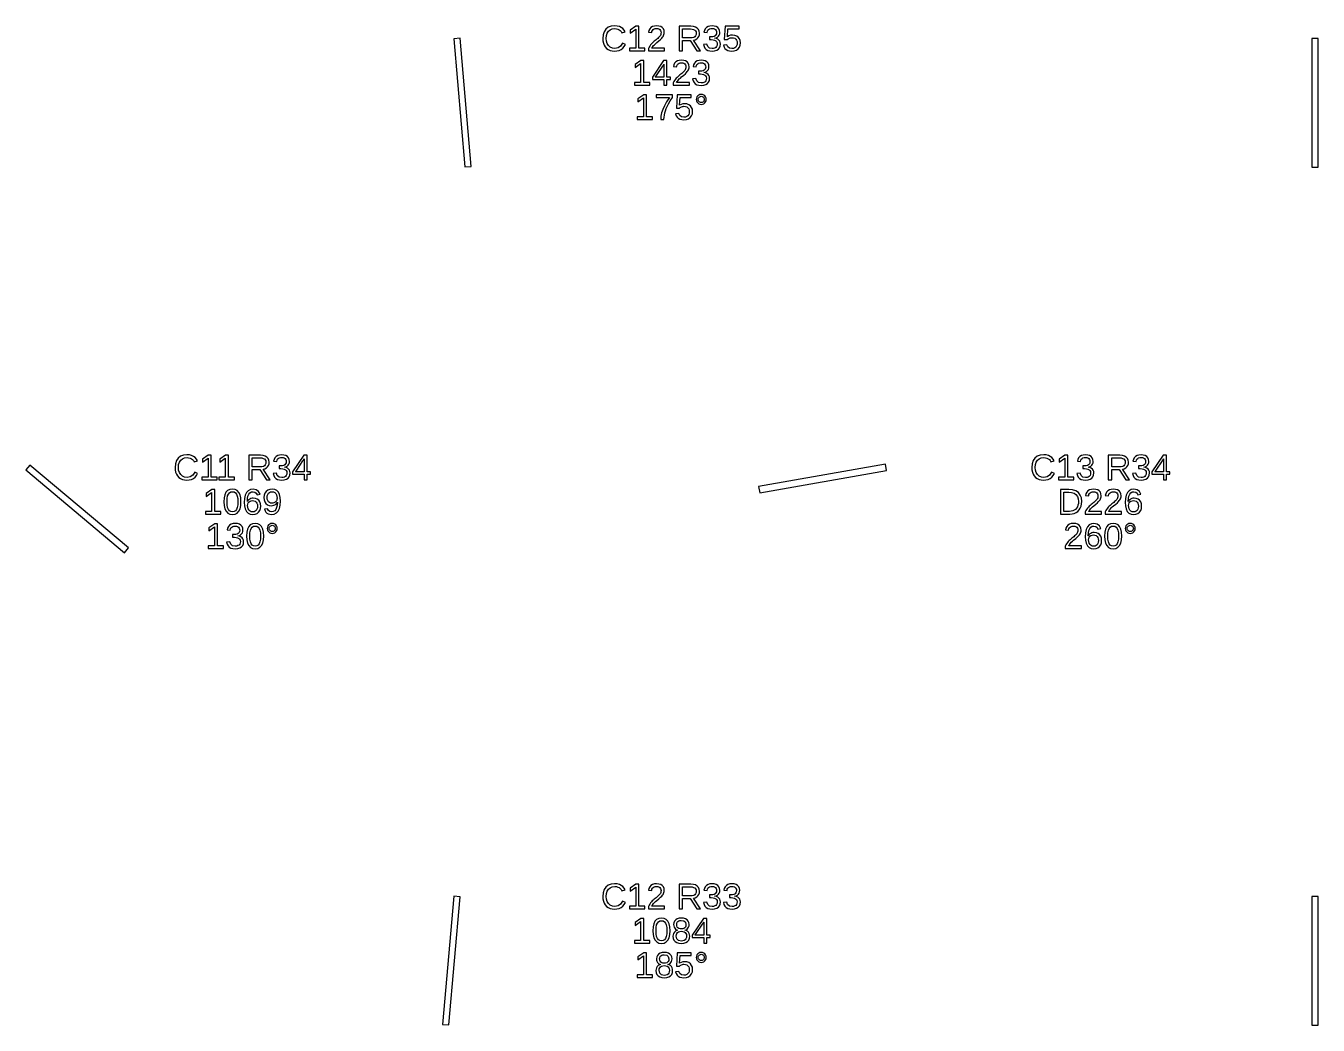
# Model space of a CAD drawing. Extents: x 206 to 2890, y 20 to 453.
# Drawn here: x 1223.5 to 1524.8, y 220 to 452.9 of the extents above; entities that cross this region are included whole.
import ezdxf

# ---------------------------------------------------------------- set-up
doc = ezdxf.new("R2010")
doc.units = 0
doc.layers.get('0').update_dxf_attribs({"linetype": 'CONTINUOUS'})

msp = doc.modelspace()

# ---------------------------------------------------------------- linework, layer by layer
for points in [[(1361.31, 447.093), (1361.81, 447.222), (1362.26, 447.437), (1362.66, 447.734), (1362.99, 448.109), (1363.26, 448.564), (1362.62, 448.881), (1362.15, 448.219), (1361.55, 447.821), (1360.81, 447.689), (1360.23, 447.76), (1359.73, 447.974), (1359.32, 448.33), (1359.01, 448.803), (1358.83, 449.368), (1358.77, 450.024), (1358.83, 450.685), (1359, 451.244), (1359.3, 451.703), (1359.7, 452.043), (1360.19, 452.247), (1360.78, 452.315), (1361.16, 452.286), (1361.51, 452.198), (1361.83, 452.051), (1362.09, 451.848), (1362.31, 451.593), (1362.47, 451.286), (1363.2, 451.53), (1362.97, 451.961), (1362.67, 452.315), (1362.3, 452.592), (1361.86, 452.791), (1361.35, 452.91), (1360.77, 452.95), (1359.96, 452.863), (1359.28, 452.604), (1358.72, 452.173), (1358.31, 451.589), (1358.06, 450.873), (1357.98, 450.024), (1358.02, 449.441), (1358.13, 448.913), (1358.31, 448.44), (1358.56, 448.028), (1358.89, 447.685), (1359.27, 447.41), (1359.72, 447.21), (1360.22, 447.09), (1360.77, 447.05)], [(1367.8, 447.754), (1366.41, 447.754), (1366.41, 452.864), (1365.73, 452.864), (1364.37, 451.933), (1364.37, 451.241), (1365.67, 452.165), (1365.67, 447.754), (1364.21, 447.754), (1364.21, 447.132), (1367.8, 447.132)], [(1372.42, 447.754), (1369.43, 447.754), (1369.53, 447.946), (1369.66, 448.144), (1369.83, 448.346), (1370.04, 448.559), (1370.29, 448.789), (1370.58, 449.036), (1371.08, 449.457), (1371.47, 449.797), (1371.73, 450.057), (1371.91, 450.277), (1372.06, 450.496), (1372.18, 450.716), (1372.27, 450.936), (1372.32, 451.157), (1372.33, 451.379), (1372.28, 451.843), (1372.13, 452.23), (1371.87, 452.541), (1371.51, 452.768), (1371.07, 452.904), (1370.54, 452.95), (1370.04, 452.905), (1369.61, 452.769), (1369.24, 452.543), (1368.96, 452.24), (1368.76, 451.876), (1368.66, 451.448), (1369.41, 451.379), (1369.47, 451.663), (1369.59, 451.901), (1369.76, 452.093), (1369.98, 452.235), (1370.24, 452.319), (1370.54, 452.348), (1370.84, 452.319), (1371.1, 452.232), (1371.3, 452.087), (1371.46, 451.89), (1371.55, 451.646), (1371.58, 451.355), (1371.56, 451.13), (1371.51, 450.921), (1371.42, 450.728), (1371.3, 450.547), (1371.16, 450.37), (1371, 450.199), (1370.82, 450.031), (1370.62, 449.863), (1370.42, 449.695), (1370.2, 449.522), (1369.98, 449.34), (1369.76, 449.148), (1369.55, 448.943), (1369.34, 448.724), (1369.13, 448.488), (1368.94, 448.233), (1368.78, 447.953), (1368.63, 447.648), (1368.63, 447.132), (1372.42, 447.132)], [(1376.62, 449.512), (1378.4, 449.512), (1379.89, 447.132), (1380.79, 447.132), (1379.16, 449.601), (1379.57, 449.713), (1379.91, 449.896), (1380.19, 450.151), (1380.4, 450.463), (1380.52, 450.821), (1380.56, 451.225), (1380.5, 451.702), (1380.33, 452.104), (1380.03, 452.431), (1379.63, 452.672), (1379.14, 452.816), (1378.54, 452.864), (1375.84, 452.864), (1375.84, 447.132), (1376.62, 447.132)], [(1376.62, 450.126), (1376.62, 452.242), (1378.46, 452.242), (1378.85, 452.213), (1379.18, 452.125), (1379.44, 451.979), (1379.63, 451.778), (1379.74, 451.524), (1379.78, 451.217), (1379.74, 450.898), (1379.63, 450.63), (1379.44, 450.413), (1379.19, 450.254), (1378.87, 450.158), (1378.49, 450.126)], [(1384.07, 447.099), (1384.56, 447.244), (1384.94, 447.486), (1385.22, 447.816), (1385.39, 448.225), (1385.44, 448.714), (1385.4, 449.06), (1385.28, 449.363), (1385.09, 449.626), (1384.82, 449.835), (1384.48, 449.978), (1384.08, 450.057), (1384.08, 450.073), (1384.44, 450.179), (1384.74, 450.335), (1384.98, 450.539), (1385.15, 450.791), (1385.25, 451.089), (1385.29, 451.432), (1385.23, 451.875), (1385.07, 452.247), (1384.81, 452.549), (1384.45, 452.772), (1384, 452.905), (1383.47, 452.95), (1382.97, 452.906), (1382.54, 452.774), (1382.17, 452.555), (1381.89, 452.258), (1381.69, 451.892), (1381.59, 451.457), (1382.33, 451.4), (1382.39, 451.678), (1382.5, 451.911), (1382.68, 452.099), (1382.89, 452.237), (1383.16, 452.32), (1383.46, 452.348), (1383.78, 452.318), (1384.05, 452.229), (1384.26, 452.081), (1384.41, 451.882), (1384.5, 451.64), (1384.53, 451.355), (1384.5, 451.068), (1384.39, 450.826), (1384.2, 450.629), (1383.95, 450.483), (1383.64, 450.395), (1383.27, 450.366), (1382.87, 450.366), (1382.87, 449.731), (1383.28, 449.731), (1383.7, 449.702), (1384.05, 449.615), (1384.32, 449.469), (1384.52, 449.271), (1384.64, 449.028), (1384.68, 448.739), (1384.65, 448.41), (1384.54, 448.14), (1384.37, 447.929), (1384.13, 447.778), (1383.84, 447.687), (1383.5, 447.656), (1382.87, 447.769), (1382.45, 448.108), (1382.25, 448.674), (1381.49, 448.604), (1381.6, 448.134), (1381.81, 447.746), (1382.11, 447.443), (1382.49, 447.225), (1382.96, 447.094), (1383.5, 447.05)], [(1388.65, 447.108), (1389.15, 447.282), (1389.56, 447.571), (1389.86, 447.961), (1390.03, 448.437), (1390.09, 448.999), (1390.04, 449.497), (1389.87, 449.929), (1389.59, 450.293), (1389.22, 450.569), (1388.77, 450.734), (1388.24, 450.789), (1387.8, 450.749), (1387.4, 450.627), (1387.06, 450.423), (1387.17, 452.242), (1389.76, 452.242), (1389.76, 452.864), (1386.5, 452.864), (1386.31, 449.78), (1387.03, 449.78), (1387.2, 449.915), (1387.37, 450.021), (1387.54, 450.098), (1387.71, 450.15), (1387.9, 450.181), (1388.09, 450.191), (1388.45, 450.154), (1388.75, 450.043), (1389, 449.858), (1389.18, 449.612), (1389.3, 449.321), (1389.33, 448.983), (1389.3, 448.597), (1389.19, 448.271), (1389, 448.004), (1388.75, 447.806), (1388.44, 447.688), (1388.08, 447.648), (1387.52, 447.743), (1387.12, 448.026), (1386.88, 448.499), (1386.14, 448.413), (1386.27, 448.006), (1386.48, 447.668), (1386.77, 447.4), (1387.13, 447.206), (1387.56, 447.089), (1388.06, 447.05)], [(1327.36, 420.18), (1324.75, 450.065), (1323.25, 449.935), (1325.87, 420.049)], [(1524.75, 450), (1523.25, 450), (1523.25, 420), (1524.75, 420)], [(1368.96, 439.754), (1367.56, 439.754), (1367.56, 444.864), (1366.89, 444.864), (1365.53, 443.933), (1365.53, 443.241), (1366.83, 444.165), (1366.83, 439.754), (1365.37, 439.754), (1365.37, 439.132), (1368.96, 439.132)], [(1372.95, 440.429), (1373.76, 440.429), (1373.76, 441.007), (1372.95, 441.007), (1372.95, 444.864), (1372.18, 444.864), (1369.56, 440.999), (1369.56, 440.429), (1372.26, 440.429), (1372.26, 439.132), (1372.95, 439.132)], [(1370.23, 441.007), (1370.3, 441.089), (1370.52, 441.39), (1371.99, 443.554), (1372.03, 443.618), (1372.08, 443.708), (1372.14, 443.823), (1372.2, 443.932), (1372.24, 444.004), (1372.26, 444.038), (1372.26, 441.007)], [(1378.22, 439.754), (1375.22, 439.754), (1375.32, 439.946), (1375.46, 440.144), (1375.62, 440.346), (1375.83, 440.559), (1376.08, 440.789), (1376.37, 441.036), (1376.87, 441.457), (1377.26, 441.797), (1377.52, 442.057), (1377.7, 442.277), (1377.85, 442.496), (1377.97, 442.716), (1378.06, 442.936), (1378.11, 443.157), (1378.13, 443.379), (1378.07, 443.843), (1377.92, 444.23), (1377.66, 444.541), (1377.3, 444.768), (1376.86, 444.904), (1376.33, 444.95), (1375.83, 444.905), (1375.4, 444.769), (1375.04, 444.543), (1374.75, 444.24), (1374.55, 443.876), (1374.45, 443.448), (1375.2, 443.379), (1375.26, 443.663), (1375.38, 443.901), (1375.56, 444.093), (1375.78, 444.235), (1376.03, 444.319), (1376.33, 444.348), (1376.63, 444.319), (1376.89, 444.232), (1377.1, 444.087), (1377.25, 443.89), (1377.34, 443.646), (1377.37, 443.355), (1377.36, 443.13), (1377.3, 442.921), (1377.21, 442.728), (1377.09, 442.547), (1376.95, 442.37), (1376.79, 442.199), (1376.61, 442.031), (1376.42, 441.863), (1376.21, 441.695), (1375.99, 441.522), (1375.77, 441.34), (1375.55, 441.148), (1375.34, 440.943), (1375.13, 440.724), (1374.93, 440.488), (1374.74, 440.233), (1374.57, 439.953), (1374.42, 439.648), (1374.42, 439.132), (1378.22, 439.132)], [(1381.53, 439.099), (1382.01, 439.244), (1382.4, 439.486), (1382.68, 439.816), (1382.85, 440.225), (1382.9, 440.714), (1382.86, 441.06), (1382.74, 441.363), (1382.54, 441.626), (1382.27, 441.835), (1381.94, 441.978), (1381.54, 442.057), (1381.54, 442.073), (1381.9, 442.179), (1382.2, 442.335), (1382.44, 442.539), (1382.61, 442.791), (1382.71, 443.089), (1382.74, 443.432), (1382.69, 443.875), (1382.53, 444.247), (1382.27, 444.549), (1381.9, 444.772), (1381.46, 444.905), (1380.93, 444.95), (1380.43, 444.906), (1380, 444.774), (1379.63, 444.555), (1379.35, 444.258), (1379.15, 443.892), (1379.05, 443.457), (1379.79, 443.4), (1379.85, 443.678), (1379.96, 443.911), (1380.13, 444.099), (1380.35, 444.237), (1380.61, 444.32), (1380.92, 444.348), (1381.24, 444.318), (1381.51, 444.229), (1381.72, 444.081), (1381.87, 443.882), (1381.96, 443.64), (1381.99, 443.355), (1381.95, 443.068), (1381.84, 442.826), (1381.66, 442.629), (1381.41, 442.483), (1381.1, 442.395), (1380.73, 442.366), (1380.33, 442.366), (1380.33, 441.731), (1380.74, 441.731), (1381.16, 441.702), (1381.51, 441.615), (1381.78, 441.469), (1381.98, 441.271), (1382.1, 441.028), (1382.14, 440.739), (1382.11, 440.41), (1382, 440.14), (1381.83, 439.929), (1381.59, 439.778), (1381.3, 439.687), (1380.96, 439.656), (1380.33, 439.769), (1379.91, 440.108), (1379.71, 440.674), (1378.95, 440.604), (1379.06, 440.134), (1379.27, 439.746), (1379.57, 439.443), (1379.95, 439.225), (1380.42, 439.094), (1380.96, 439.05)], [(1369.61, 431.754), (1368.21, 431.754), (1368.21, 436.864), (1367.54, 436.864), (1366.18, 435.933), (1366.18, 435.241), (1367.48, 436.165), (1367.48, 431.754), (1366.02, 431.754), (1366.02, 431.132), (1369.61, 431.132)], [(1372.29, 431.655), (1372.35, 432.166), (1372.45, 432.665), (1372.59, 433.161), (1372.77, 433.662), (1372.99, 434.167), (1373.29, 434.739), (1373.7, 435.44), (1374.23, 436.27), (1374.23, 436.864), (1370.44, 436.864), (1370.44, 436.242), (1373.52, 436.242), (1372.87, 435.228), (1372.35, 434.295), (1371.97, 433.445), (1371.71, 432.648), (1371.55, 431.877), (1371.5, 431.132), (1372.27, 431.132)], [(1377.49, 431.108), (1377.99, 431.282), (1378.4, 431.571), (1378.7, 431.961), (1378.88, 432.437), (1378.94, 432.999), (1378.88, 433.497), (1378.71, 433.929), (1378.43, 434.293), (1378.06, 434.569), (1377.61, 434.734), (1377.08, 434.789), (1376.64, 434.749), (1376.24, 434.627), (1375.9, 434.423), (1376.01, 436.242), (1378.6, 436.242), (1378.6, 436.864), (1375.34, 436.864), (1375.15, 433.78), (1375.87, 433.78), (1376.04, 433.915), (1376.21, 434.021), (1376.38, 434.098), (1376.56, 434.15), (1376.74, 434.181), (1376.93, 434.191), (1377.29, 434.154), (1377.59, 434.043), (1377.84, 433.858), (1378.03, 433.612), (1378.14, 433.321), (1378.17, 432.983), (1378.14, 432.597), (1378.03, 432.271), (1377.84, 432.004), (1377.59, 431.806), (1377.28, 431.688), (1376.92, 431.648), (1376.36, 431.743), (1375.96, 432.026), (1375.73, 432.499), (1374.98, 432.413), (1375.11, 432.006), (1375.32, 431.668), (1375.61, 431.4), (1375.97, 431.206), (1376.4, 431.089), (1376.9, 431.05)], [(1381.25, 434.668), (1381.53, 434.781), (1381.77, 434.968), (1381.96, 435.21), (1382.08, 435.484), (1382.12, 435.79), (1382.08, 436.097), (1381.97, 436.371), (1381.78, 436.612), (1381.53, 436.8), (1381.26, 436.912), (1380.95, 436.95), (1380.64, 436.912), (1380.36, 436.798), (1380.12, 436.608), (1379.93, 436.365), (1379.82, 436.093), (1379.78, 435.79), (1379.82, 435.488), (1379.93, 435.215), (1380.13, 434.972), (1380.37, 434.783), (1380.64, 434.669), (1380.95, 434.631)], [(1380.76, 435.082), (1380.59, 435.154), (1380.44, 435.274), (1380.32, 435.427), (1380.25, 435.599), (1380.23, 435.79), (1380.25, 435.981), (1380.32, 436.154), (1380.44, 436.307), (1380.59, 436.427), (1380.76, 436.499), (1380.95, 436.523), (1381.14, 436.499), (1381.31, 436.429), (1381.46, 436.311), (1381.58, 436.159), (1381.65, 435.986), (1381.67, 435.79), (1381.65, 435.597), (1381.58, 435.424), (1381.46, 435.271), (1381.31, 435.153), (1381.14, 435.082), (1380.95, 435.058)], [(1261.62, 347.093), (1262.12, 347.222), (1262.57, 347.437), (1262.97, 347.734), (1263.3, 348.109), (1263.56, 348.564), (1262.93, 348.881), (1262.46, 348.219), (1261.86, 347.821), (1261.12, 347.689), (1260.54, 347.76), (1260.04, 347.974), (1259.63, 348.33), (1259.32, 348.803), (1259.14, 349.368), (1259.08, 350.024), (1259.14, 350.685), (1259.31, 351.244), (1259.61, 351.703), (1260.01, 352.043), (1260.5, 352.247), (1261.09, 352.315), (1261.47, 352.286), (1261.82, 352.198), (1262.13, 352.051), (1262.4, 351.848), (1262.62, 351.593), (1262.78, 351.286), (1263.51, 351.53), (1263.28, 351.961), (1262.98, 352.315), (1262.61, 352.592), (1262.17, 352.791), (1261.66, 352.91), (1261.08, 352.95), (1260.27, 352.863), (1259.58, 352.604), (1259.03, 352.173), (1258.62, 351.589), (1258.37, 350.873), (1258.29, 350.024), (1258.32, 349.441), (1258.43, 348.913), (1258.62, 348.44), (1258.87, 348.028), (1259.2, 347.685), (1259.58, 347.41), (1260.03, 347.21), (1260.53, 347.09), (1261.08, 347.05)], [(1268.11, 347.754), (1266.71, 347.754), (1266.71, 352.864), (1266.04, 352.864), (1264.68, 351.933), (1264.68, 351.241), (1265.98, 352.165), (1265.98, 347.754), (1264.52, 347.754), (1264.52, 347.132), (1268.11, 347.132)], [(1272.13, 347.754), (1270.73, 347.754), (1270.73, 352.864), (1270.06, 352.864), (1268.7, 351.933), (1268.7, 351.241), (1269.99, 352.165), (1269.99, 347.754), (1268.53, 347.754), (1268.53, 347.132), (1272.13, 347.132)], [(1276.31, 349.512), (1278.1, 349.512), (1279.58, 347.132), (1280.48, 347.132), (1278.85, 349.601), (1279.26, 349.713), (1279.6, 349.896), (1279.88, 350.151), (1280.09, 350.463), (1280.21, 350.821), (1280.25, 351.225), (1280.19, 351.702), (1280.02, 352.104), (1279.72, 352.431), (1279.32, 352.672), (1278.83, 352.816), (1278.23, 352.864), (1275.53, 352.864), (1275.53, 347.132), (1276.31, 347.132)], [(1283.77, 347.099), (1284.25, 347.244), (1284.63, 347.486), (1284.91, 347.816), (1285.08, 348.225), (1285.13, 348.714), (1285.09, 349.06), (1284.98, 349.363), (1284.78, 349.626), (1284.51, 349.835), (1284.17, 349.978), (1283.78, 350.057), (1283.78, 350.073), (1284.14, 350.179), (1284.43, 350.335), (1284.67, 350.539), (1284.84, 350.791), (1284.94, 351.089), (1284.98, 351.432), (1284.92, 351.875), (1284.76, 352.247), (1284.5, 352.549), (1284.14, 352.772), (1283.69, 352.905), (1283.16, 352.95), (1282.66, 352.906), (1282.23, 352.774), (1281.87, 352.555), (1281.58, 352.258), (1281.38, 351.892), (1281.28, 351.457), (1282.02, 351.4), (1282.08, 351.678), (1282.19, 351.911), (1282.37, 352.099), (1282.59, 352.237), (1282.85, 352.32), (1283.15, 352.348), (1283.48, 352.318), (1283.74, 352.229), (1283.95, 352.081), (1284.1, 351.882), (1284.19, 351.64), (1284.22, 351.355), (1284.19, 351.068), (1284.08, 350.826), (1283.89, 350.629), (1283.64, 350.483), (1283.33, 350.395), (1282.96, 350.366), (1282.56, 350.366), (1282.56, 349.731), (1282.97, 349.731), (1283.39, 349.702), (1283.74, 349.615), (1284.01, 349.469), (1284.21, 349.271), (1284.33, 349.028), (1284.37, 348.739), (1284.34, 348.41), (1284.23, 348.14), (1284.06, 347.929), (1283.82, 347.778), (1283.53, 347.687), (1283.19, 347.656), (1282.56, 347.769), (1282.14, 348.108), (1281.94, 348.674), (1281.18, 348.604), (1281.3, 348.134), (1281.5, 347.746), (1281.8, 347.443), (1282.19, 347.225), (1282.65, 347.094), (1283.19, 347.05)], [(1289.09, 348.429), (1289.89, 348.429), (1289.89, 349.007), (1289.09, 349.007), (1289.09, 352.864), (1288.32, 352.864), (1285.69, 348.999), (1285.69, 348.429), (1288.39, 348.429), (1288.39, 347.132), (1289.09, 347.132)], [(1461.31, 347.093), (1461.81, 347.222), (1462.26, 347.437), (1462.66, 347.734), (1462.99, 348.109), (1463.26, 348.564), (1462.62, 348.881), (1462.15, 348.219), (1461.55, 347.821), (1460.81, 347.689), (1460.23, 347.76), (1459.73, 347.974), (1459.32, 348.33), (1459.01, 348.803), (1458.83, 349.368), (1458.77, 350.024), (1458.83, 350.685), (1459, 351.244), (1459.3, 351.703), (1459.7, 352.043), (1460.19, 352.247), (1460.78, 352.315), (1461.16, 352.286), (1461.51, 352.198), (1461.83, 352.051), (1462.09, 351.848), (1462.31, 351.593), (1462.47, 351.286), (1463.2, 351.53), (1462.97, 351.961), (1462.67, 352.315), (1462.3, 352.592), (1461.86, 352.791), (1461.35, 352.91), (1460.77, 352.95), (1459.96, 352.863), (1459.28, 352.604), (1458.72, 352.173), (1458.31, 351.589), (1458.06, 350.873), (1457.98, 350.024), (1458.02, 349.441), (1458.13, 348.913), (1458.31, 348.44), (1458.56, 348.028), (1458.89, 347.685), (1459.27, 347.41), (1459.72, 347.21), (1460.22, 347.09), (1460.77, 347.05)], [(1467.8, 347.754), (1466.41, 347.754), (1466.41, 352.864), (1465.73, 352.864), (1464.37, 351.933), (1464.37, 351.241), (1465.67, 352.165), (1465.67, 347.754), (1464.21, 347.754), (1464.21, 347.132), (1467.8, 347.132)], [(1471.11, 347.099), (1471.59, 347.244), (1471.97, 347.486), (1472.25, 347.816), (1472.42, 348.225), (1472.48, 348.714), (1472.44, 349.06), (1472.32, 349.363), (1472.12, 349.626), (1471.85, 349.835), (1471.51, 349.978), (1471.12, 350.057), (1471.12, 350.073), (1471.48, 350.179), (1471.77, 350.335), (1472.01, 350.539), (1472.18, 350.791), (1472.28, 351.089), (1472.32, 351.432), (1472.26, 351.875), (1472.1, 352.247), (1471.84, 352.549), (1471.48, 352.772), (1471.03, 352.905), (1470.5, 352.95), (1470, 352.906), (1469.57, 352.774), (1469.21, 352.555), (1468.92, 352.258), (1468.72, 351.892), (1468.62, 351.457), (1469.36, 351.4), (1469.42, 351.678), (1469.54, 351.911), (1469.71, 352.099), (1469.93, 352.237), (1470.19, 352.32), (1470.49, 352.348), (1470.82, 352.318), (1471.08, 352.229), (1471.29, 352.081), (1471.44, 351.882), (1471.53, 351.64), (1471.56, 351.355), (1471.53, 351.068), (1471.42, 350.826), (1471.23, 350.629), (1470.98, 350.483), (1470.67, 350.395), (1470.3, 350.366), (1469.9, 350.366), (1469.9, 349.731), (1470.32, 349.731), (1470.73, 349.702), (1471.08, 349.615), (1471.35, 349.469), (1471.55, 349.271), (1471.68, 349.028), (1471.72, 348.739), (1471.68, 348.41), (1471.57, 348.14), (1471.4, 347.929), (1471.16, 347.778), (1470.87, 347.687), (1470.53, 347.656), (1469.9, 347.769), (1469.49, 348.108), (1469.28, 348.674), (1468.53, 348.604), (1468.64, 348.134), (1468.84, 347.746), (1469.14, 347.443), (1469.53, 347.225), (1469.99, 347.094), (1470.53, 347.05)], [(1476.62, 349.512), (1478.4, 349.512), (1479.89, 347.132), (1480.79, 347.132), (1479.16, 349.601), (1479.57, 349.713), (1479.91, 349.896), (1480.19, 350.151), (1480.4, 350.463), (1480.52, 350.821), (1480.56, 351.225), (1480.5, 351.702), (1480.33, 352.104), (1480.03, 352.431), (1479.63, 352.672), (1479.14, 352.816), (1478.54, 352.864), (1475.84, 352.864), (1475.84, 347.132), (1476.62, 347.132)], [(1484.07, 347.099), (1484.56, 347.244), (1484.94, 347.486), (1485.22, 347.816), (1485.39, 348.225), (1485.44, 348.714), (1485.4, 349.06), (1485.28, 349.363), (1485.09, 349.626), (1484.82, 349.835), (1484.48, 349.978), (1484.08, 350.057), (1484.08, 350.073), (1484.44, 350.179), (1484.74, 350.335), (1484.98, 350.539), (1485.15, 350.791), (1485.25, 351.089), (1485.29, 351.432), (1485.23, 351.875), (1485.07, 352.247), (1484.81, 352.549), (1484.45, 352.772), (1484, 352.905), (1483.47, 352.95), (1482.97, 352.906), (1482.54, 352.774), (1482.17, 352.555), (1481.89, 352.258), (1481.69, 351.892), (1481.59, 351.457), (1482.33, 351.4), (1482.39, 351.678), (1482.5, 351.911), (1482.68, 352.099), (1482.89, 352.237), (1483.16, 352.32), (1483.46, 352.348), (1483.78, 352.318), (1484.05, 352.229), (1484.26, 352.081), (1484.41, 351.882), (1484.5, 351.64), (1484.53, 351.355), (1484.5, 351.068), (1484.39, 350.826), (1484.2, 350.629), (1483.95, 350.483), (1483.64, 350.395), (1483.27, 350.366), (1482.87, 350.366), (1482.87, 349.731), (1483.28, 349.731), (1483.7, 349.702), (1484.05, 349.615), (1484.32, 349.469), (1484.52, 349.271), (1484.64, 349.028), (1484.68, 348.739), (1484.65, 348.41), (1484.54, 348.14), (1484.37, 347.929), (1484.13, 347.778), (1483.84, 347.687), (1483.5, 347.656), (1482.87, 347.769), (1482.45, 348.108), (1482.25, 348.674), (1481.49, 348.604), (1481.6, 348.134), (1481.81, 347.746), (1482.11, 347.443), (1482.49, 347.225), (1482.96, 347.094), (1483.5, 347.05)], [(1489.39, 348.429), (1490.2, 348.429), (1490.2, 349.007), (1489.39, 349.007), (1489.39, 352.864), (1488.63, 352.864), (1486, 348.999), (1486, 348.429), (1488.7, 348.429), (1488.7, 347.132), (1489.39, 347.132)], [(1247.46, 331.291), (1224.48, 350.575), (1223.52, 349.425), (1246.5, 330.142)], [(1276.31, 350.126), (1276.31, 352.242), (1278.15, 352.242), (1278.54, 352.213), (1278.87, 352.125), (1279.13, 351.979), (1279.32, 351.778), (1279.43, 351.524), (1279.47, 351.217), (1279.43, 350.898), (1279.32, 350.63), (1279.13, 350.413), (1278.88, 350.254), (1278.56, 350.158), (1278.18, 350.126)], [(1286.37, 349.007), (1286.43, 349.089), (1286.65, 349.39), (1288.12, 351.554), (1288.16, 351.618), (1288.22, 351.708), (1288.28, 351.823), (1288.34, 351.932), (1288.38, 352.004), (1288.39, 352.038), (1288.39, 349.007)], [(1424.13, 349.261), (1423.87, 350.739), (1394.33, 345.529), (1394.59, 344.052)], [(1476.62, 350.126), (1476.62, 352.242), (1478.46, 352.242), (1478.85, 352.213), (1479.18, 352.125), (1479.44, 351.979), (1479.63, 351.778), (1479.74, 351.524), (1479.78, 351.217), (1479.74, 350.898), (1479.63, 350.63), (1479.44, 350.413), (1479.19, 350.254), (1478.87, 350.158), (1478.49, 350.126)], [(1486.68, 349.007), (1486.74, 349.089), (1486.96, 349.39), (1488.43, 351.554), (1488.47, 351.618), (1488.52, 351.708), (1488.59, 351.823), (1488.65, 351.932), (1488.69, 352.004), (1488.7, 352.038), (1488.7, 349.007)], [(1268.96, 339.754), (1267.56, 339.754), (1267.56, 344.864), (1266.89, 344.864), (1265.53, 343.933), (1265.53, 343.241), (1266.83, 344.165), (1266.83, 339.754), (1265.37, 339.754), (1265.37, 339.132), (1268.96, 339.132)], [(1272.28, 339.134), (1272.78, 339.387), (1273.17, 339.807), (1273.45, 340.387), (1273.62, 341.118), (1273.67, 342), (1273.62, 342.894), (1273.46, 343.629), (1273.19, 344.205), (1272.81, 344.619), (1272.31, 344.867), (1271.7, 344.95), (1271.06, 344.868), (1270.56, 344.623), (1270.17, 344.213), (1269.91, 343.64), (1269.74, 342.902), (1269.69, 342), (1269.75, 341.114), (1269.91, 340.382), (1270.19, 339.803), (1270.57, 339.385), (1271.07, 339.134), (1271.67, 339.05)], [(1271.29, 339.711), (1270.97, 339.9), (1270.73, 340.214), (1270.56, 340.664), (1270.46, 341.259), (1270.43, 342), (1270.46, 342.759), (1270.56, 343.362), (1270.73, 343.806), (1270.97, 344.112), (1271.29, 344.295), (1271.7, 344.356), (1272.09, 344.294), (1272.41, 344.108), (1272.64, 343.798), (1272.8, 343.351), (1272.9, 342.751), (1272.93, 342), (1272.9, 341.271), (1272.8, 340.68), (1272.63, 340.226), (1272.39, 339.905), (1272.07, 339.712), (1271.68, 339.648)], [(1276.95, 339.108), (1277.41, 339.283), (1277.78, 339.575), (1278.05, 339.967), (1278.21, 340.445), (1278.27, 341.007), (1278.22, 341.528), (1278.06, 341.973), (1277.8, 342.342), (1277.46, 342.618), (1277.04, 342.783), (1276.54, 342.838), (1276.24, 342.817), (1275.97, 342.752), (1275.71, 342.645), (1275.49, 342.496), (1275.3, 342.309), (1275.15, 342.081), (1275.19, 342.761), (1275.3, 343.325), (1275.5, 343.772), (1275.76, 344.096), (1276.08, 344.291), (1276.47, 344.356), (1276.89, 344.278), (1277.21, 344.045), (1277.41, 343.656), (1278.11, 343.782), (1277.78, 344.431), (1277.23, 344.82), (1276.47, 344.95), (1275.87, 344.861), (1275.36, 344.595), (1274.96, 344.152), (1274.66, 343.544), (1274.48, 342.782), (1274.42, 341.866), (1274.48, 341.022), (1274.65, 340.323), (1274.94, 339.77), (1275.33, 339.37), (1275.82, 339.13), (1276.42, 339.05)], [(1281.41, 339.138), (1281.92, 339.403), (1282.34, 339.844), (1282.63, 340.448), (1282.81, 341.205), (1282.87, 342.114), (1282.82, 342.981), (1282.66, 343.691), (1282.38, 344.242), (1282, 344.635), (1281.52, 344.871), (1280.93, 344.95), (1280.38, 344.893), (1279.91, 344.721), (1279.53, 344.435), (1279.25, 344.049), (1279.08, 343.578), (1279.03, 343.021), (1279.08, 342.476), (1279.23, 342.009), (1279.49, 341.618), (1279.83, 341.324), (1280.24, 341.147), (1280.73, 341.089), (1281.03, 341.113), (1281.32, 341.187), (1281.59, 341.31), (1281.83, 341.474), (1282.02, 341.67), (1282.15, 341.898), (1282.1, 341.23), (1281.98, 340.672), (1281.79, 340.226), (1281.53, 339.901), (1281.2, 339.705), (1280.81, 339.64), (1280.37, 339.72), (1280.05, 339.958), (1279.84, 340.356), (1279.14, 340.246), (1279.29, 339.865), (1279.48, 339.56), (1279.72, 339.333), (1280.02, 339.176), (1280.38, 339.082), (1280.8, 339.05)], [(1280.58, 341.707), (1280.3, 341.828), (1280.07, 342.03), (1279.91, 342.302), (1279.8, 342.633), (1279.77, 343.021), (1279.8, 343.403), (1279.91, 343.727), (1280.07, 343.996), (1280.3, 344.196), (1280.58, 344.316), (1280.91, 344.356), (1281.24, 344.309), (1281.52, 344.169), (1281.76, 343.935), (1281.94, 343.624), (1282.04, 343.253), (1282.08, 342.822), (1282.06, 342.605), (1282.01, 342.404), (1281.92, 342.22), (1281.8, 342.057), (1281.66, 341.92), (1281.49, 341.811), (1281.3, 341.731), (1281.11, 341.682), (1280.9, 341.666)], [(1467.4, 339.171), (1467.89, 339.289), (1468.33, 339.485), (1468.72, 339.756), (1469.05, 340.096), (1469.31, 340.505), (1469.5, 340.973), (1469.62, 341.49), (1469.66, 342.057), (1469.57, 342.886), (1469.31, 343.579), (1468.87, 344.134), (1468.27, 344.54), (1467.52, 344.783), (1466.62, 344.864), (1464.72, 344.864), (1464.72, 339.132), (1466.87, 339.132)], [(1465.5, 339.754), (1465.5, 344.242), (1466.6, 344.242), (1467.28, 344.18), (1467.85, 343.993), (1468.29, 343.682), (1468.62, 343.253), (1468.81, 342.711), (1468.88, 342.057), (1468.85, 341.606), (1468.76, 341.196), (1468.62, 340.828), (1468.42, 340.508), (1468.18, 340.242), (1467.89, 340.031), (1467.55, 339.877), (1467.18, 339.785), (1466.78, 339.754)], [(1474.27, 339.754), (1471.28, 339.754), (1471.38, 339.946), (1471.51, 340.144), (1471.68, 340.346), (1471.89, 340.559), (1472.13, 340.789), (1472.43, 341.036), (1472.93, 341.457), (1473.31, 341.797), (1473.58, 342.057), (1473.76, 342.277), (1473.91, 342.496), (1474.03, 342.716), (1474.12, 342.936), (1474.17, 343.157), (1474.18, 343.379), (1474.13, 343.843), (1473.98, 344.23), (1473.72, 344.541), (1473.36, 344.768), (1472.92, 344.904), (1472.38, 344.95), (1471.89, 344.905), (1471.46, 344.769), (1471.09, 344.543), (1470.8, 344.24), (1470.61, 343.876), (1470.51, 343.448), (1471.26, 343.379), (1471.32, 343.663), (1471.44, 343.901), (1471.61, 344.093), (1471.83, 344.235), (1472.09, 344.319), (1472.38, 344.348), (1472.69, 344.319), (1472.95, 344.232), (1473.15, 344.087), (1473.31, 343.89), (1473.4, 343.646), (1473.43, 343.355), (1473.41, 343.13), (1473.36, 342.921), (1473.27, 342.728), (1473.15, 342.547), (1473.01, 342.37), (1472.85, 342.199), (1472.67, 342.031), (1472.47, 341.863), (1472.26, 341.695), (1472.05, 341.522), (1471.83, 341.34), (1471.61, 341.148), (1471.4, 340.943), (1471.19, 340.724), (1470.98, 340.488), (1470.79, 340.233), (1470.62, 339.953), (1470.48, 339.648), (1470.48, 339.132), (1474.27, 339.132)], [(1478.91, 339.754), (1475.92, 339.754), (1476.02, 339.946), (1476.15, 340.144), (1476.32, 340.346), (1476.52, 340.559), (1476.77, 340.789), (1477.06, 341.036), (1477.57, 341.457), (1477.95, 341.797), (1478.21, 342.057), (1478.4, 342.277), (1478.55, 342.496), (1478.66, 342.716), (1478.75, 342.936), (1478.8, 343.157), (1478.82, 343.379), (1478.77, 343.843), (1478.61, 344.23), (1478.35, 344.541), (1478, 344.768), (1477.55, 344.904), (1477.02, 344.95), (1476.52, 344.905), (1476.09, 344.769), (1475.73, 344.543), (1475.44, 344.24), (1475.24, 343.876), (1475.14, 343.448), (1475.89, 343.379), (1475.96, 343.663), (1476.07, 343.901), (1476.25, 344.093), (1476.47, 344.235), (1476.73, 344.319), (1477.02, 344.348), (1477.32, 344.319), (1477.58, 344.232), (1477.79, 344.087), (1477.94, 343.89), (1478.03, 343.646), (1478.06, 343.355), (1478.05, 343.13), (1477.99, 342.921), (1477.9, 342.728), (1477.79, 342.547), (1477.65, 342.37), (1477.48, 342.199), (1477.3, 342.031), (1477.11, 341.863), (1476.9, 341.695), (1476.68, 341.522), (1476.47, 341.34), (1476.25, 341.148), (1476.03, 340.943), (1475.82, 340.724), (1475.62, 340.488), (1475.43, 340.233), (1475.26, 339.953), (1475.11, 339.648), (1475.11, 339.132), (1478.91, 339.132)], [(1482.28, 339.108), (1482.73, 339.283), (1483.1, 339.575), (1483.38, 339.967), (1483.54, 340.445), (1483.59, 341.007), (1483.54, 341.528), (1483.39, 341.973), (1483.13, 342.342), (1482.78, 342.618), (1482.36, 342.783), (1481.87, 342.838), (1481.57, 342.817), (1481.29, 342.752), (1481.04, 342.645), (1480.82, 342.496), (1480.63, 342.309), (1480.48, 342.081), (1480.52, 342.761), (1480.63, 343.325), (1480.82, 343.772), (1481.08, 344.096), (1481.41, 344.291), (1481.79, 344.356), (1482.22, 344.278), (1482.54, 344.045), (1482.74, 343.656), (1483.44, 343.782), (1483.1, 344.431), (1482.56, 344.82), (1481.8, 344.95), (1481.19, 344.861), (1480.69, 344.595), (1480.28, 344.152), (1479.99, 343.544), (1479.81, 342.782), (1479.75, 341.866), (1479.81, 341.022), (1479.98, 340.323), (1480.26, 339.77), (1480.65, 339.37), (1481.15, 339.13), (1481.74, 339.05)], [(1276.07, 339.687), (1275.79, 339.828), (1275.55, 340.063), (1275.37, 340.372), (1275.26, 340.734), (1275.22, 341.15), (1275.26, 341.474), (1275.36, 341.749), (1275.54, 341.974), (1275.77, 342.14), (1276.05, 342.239), (1276.37, 342.273), (1276.7, 342.235), (1276.99, 342.122), (1277.22, 341.935), (1277.39, 341.678), (1277.49, 341.358), (1277.52, 340.975), (1277.49, 340.589), (1277.39, 340.263), (1277.22, 339.996), (1277, 339.798), (1276.72, 339.68), (1276.39, 339.64)], [(1481.4, 339.687), (1481.12, 339.828), (1480.88, 340.063), (1480.7, 340.372), (1480.59, 340.734), (1480.55, 341.15), (1480.59, 341.474), (1480.69, 341.749), (1480.87, 341.974), (1481.1, 342.14), (1481.37, 342.239), (1481.69, 342.273), (1482.03, 342.235), (1482.31, 342.122), (1482.54, 341.935), (1482.71, 341.678), (1482.82, 341.358), (1482.85, 340.975), (1482.82, 340.589), (1482.72, 340.263), (1482.55, 339.996), (1482.32, 339.798), (1482.05, 339.68), (1481.72, 339.64)], [(1269.61, 331.754), (1268.21, 331.754), (1268.21, 336.864), (1267.54, 336.864), (1266.18, 335.933), (1266.18, 335.241), (1267.48, 336.165), (1267.48, 331.754), (1266.02, 331.754), (1266.02, 331.132), (1269.61, 331.132)], [(1272.92, 331.099), (1273.4, 331.244), (1273.78, 331.486), (1274.06, 331.816), (1274.23, 332.225), (1274.28, 332.714), (1274.24, 333.06), (1274.13, 333.363), (1273.93, 333.626), (1273.66, 333.835), (1273.32, 333.978), (1272.93, 334.057), (1272.93, 334.073), (1273.29, 334.179), (1273.58, 334.335), (1273.82, 334.539), (1273.99, 334.791), (1274.09, 335.089), (1274.13, 335.432), (1274.07, 335.875), (1273.91, 336.247), (1273.65, 336.549), (1273.29, 336.772), (1272.84, 336.905), (1272.31, 336.95), (1271.81, 336.906), (1271.38, 336.774), (1271.02, 336.555), (1270.73, 336.258), (1270.53, 335.892), (1270.43, 335.457), (1271.17, 335.4), (1271.23, 335.678), (1271.34, 335.911), (1271.52, 336.099), (1271.74, 336.237), (1272, 336.32), (1272.3, 336.348), (1272.63, 336.318), (1272.89, 336.229), (1273.1, 336.081), (1273.25, 335.882), (1273.34, 335.64), (1273.37, 335.355), (1273.34, 335.068), (1273.23, 334.826), (1273.04, 334.629), (1272.79, 334.483), (1272.48, 334.395), (1272.11, 334.366), (1271.71, 334.366), (1271.71, 333.731), (1272.12, 333.731), (1272.54, 333.702), (1272.89, 333.615), (1273.16, 333.469), (1273.36, 333.271), (1273.48, 333.028), (1273.52, 332.739), (1273.49, 332.41), (1273.38, 332.14), (1273.21, 331.929), (1272.97, 331.778), (1272.68, 331.687), (1272.34, 331.656), (1271.71, 331.769), (1271.29, 332.108), (1271.09, 332.674), (1270.33, 332.604), (1270.45, 332.134), (1270.65, 331.746), (1270.95, 331.443), (1271.34, 331.225), (1271.8, 331.094), (1272.34, 331.05)], [(1277.56, 331.134), (1278.06, 331.387), (1278.45, 331.807), (1278.73, 332.387), (1278.9, 333.118), (1278.96, 334), (1278.91, 334.894), (1278.75, 335.629), (1278.48, 336.205), (1278.1, 336.619), (1277.6, 336.867), (1276.98, 336.95), (1276.35, 336.868), (1275.84, 336.623), (1275.46, 336.213), (1275.19, 335.64), (1275.03, 334.902), (1274.98, 334), (1275.03, 333.114), (1275.2, 332.382), (1275.47, 331.803), (1275.86, 331.385), (1276.35, 331.134), (1276.96, 331.05)], [(1276.57, 331.711), (1276.25, 331.9), (1276.02, 332.214), (1275.85, 332.664), (1275.75, 333.259), (1275.72, 334), (1275.75, 334.759), (1275.85, 335.362), (1276.01, 335.806), (1276.25, 336.112), (1276.57, 336.295), (1276.98, 336.356), (1277.38, 336.294), (1277.7, 336.108), (1277.93, 335.798), (1278.09, 335.351), (1278.18, 334.751), (1278.22, 334), (1278.18, 333.271), (1278.08, 332.68), (1277.91, 332.226), (1277.68, 331.905), (1277.36, 331.712), (1276.97, 331.648)], [(1281.25, 334.668), (1281.53, 334.781), (1281.77, 334.968), (1281.96, 335.21), (1282.08, 335.484), (1282.12, 335.79), (1282.08, 336.097), (1281.97, 336.371), (1281.78, 336.612), (1281.53, 336.8), (1281.26, 336.912), (1280.95, 336.95), (1280.64, 336.912), (1280.36, 336.798), (1280.12, 336.608), (1279.93, 336.365), (1279.82, 336.093), (1279.78, 335.79), (1279.82, 335.488), (1279.93, 335.215), (1280.13, 334.972), (1280.37, 334.783), (1280.64, 334.669), (1280.95, 334.631)], [(1280.76, 335.082), (1280.59, 335.154), (1280.44, 335.274), (1280.32, 335.427), (1280.25, 335.599), (1280.23, 335.79), (1280.25, 335.981), (1280.32, 336.154), (1280.44, 336.307), (1280.59, 336.427), (1280.76, 336.499), (1280.95, 336.523), (1281.14, 336.499), (1281.31, 336.429), (1281.46, 336.311), (1281.58, 336.159), (1281.65, 335.986), (1281.67, 335.79), (1281.65, 335.597), (1281.58, 335.424), (1281.46, 335.271), (1281.31, 335.153), (1281.14, 335.082), (1280.95, 335.058)], [(1469.6, 331.754), (1466.61, 331.754), (1466.71, 331.946), (1466.84, 332.144), (1467.01, 332.346), (1467.21, 332.559), (1467.46, 332.789), (1467.75, 333.036), (1468.26, 333.457), (1468.64, 333.797), (1468.9, 334.057), (1469.09, 334.277), (1469.24, 334.496), (1469.36, 334.716), (1469.44, 334.936), (1469.49, 335.157), (1469.51, 335.379), (1469.46, 335.843), (1469.3, 336.23), (1469.04, 336.541), (1468.69, 336.768), (1468.24, 336.904), (1467.71, 336.95), (1467.21, 336.905), (1466.78, 336.769), (1466.42, 336.543), (1466.13, 336.24), (1465.93, 335.876), (1465.83, 335.448), (1466.58, 335.379), (1466.65, 335.663), (1466.76, 335.901), (1466.94, 336.093), (1467.16, 336.235), (1467.42, 336.319), (1467.71, 336.348), (1468.01, 336.319), (1468.27, 336.232), (1468.48, 336.087), (1468.63, 335.89), (1468.72, 335.646), (1468.75, 335.355), (1468.74, 335.13), (1468.68, 334.921), (1468.59, 334.728), (1468.48, 334.547), (1468.34, 334.37), (1468.17, 334.199), (1467.99, 334.031), (1467.8, 333.863), (1467.59, 333.695), (1467.37, 333.522), (1467.16, 333.34), (1466.94, 333.148), (1466.72, 332.943), (1466.51, 332.724), (1466.31, 332.488), (1466.12, 332.233), (1465.95, 331.953), (1465.8, 331.648), (1465.8, 331.132), (1469.6, 331.132)], [(1472.97, 331.108), (1473.42, 331.283), (1473.79, 331.575), (1474.07, 331.967), (1474.23, 332.445), (1474.28, 333.007), (1474.23, 333.528), (1474.08, 333.973), (1473.82, 334.342), (1473.47, 334.618), (1473.05, 334.783), (1472.56, 334.838), (1472.26, 334.817), (1471.98, 334.752), (1471.73, 334.645), (1471.51, 334.496), (1471.32, 334.309), (1471.17, 334.081), (1471.21, 334.761), (1471.32, 335.325), (1471.51, 335.772), (1471.77, 336.096), (1472.1, 336.291), (1472.48, 336.356), (1472.91, 336.278), (1473.23, 336.045), (1473.43, 335.656), (1474.13, 335.782), (1473.79, 336.431), (1473.25, 336.82), (1472.49, 336.95), (1471.88, 336.861), (1471.38, 336.595), (1470.97, 336.152), (1470.68, 335.544), (1470.5, 334.782), (1470.44, 333.866), (1470.5, 333.022), (1470.67, 332.323), (1470.95, 331.77), (1471.34, 331.37), (1471.84, 331.13), (1472.43, 331.05)], [(1477.56, 331.134), (1478.06, 331.387), (1478.45, 331.807), (1478.73, 332.387), (1478.9, 333.118), (1478.96, 334), (1478.91, 334.894), (1478.75, 335.629), (1478.48, 336.205), (1478.1, 336.619), (1477.6, 336.867), (1476.98, 336.95), (1476.35, 336.868), (1475.84, 336.623), (1475.46, 336.213), (1475.19, 335.64), (1475.03, 334.902), (1474.98, 334), (1475.03, 333.114), (1475.2, 332.382), (1475.47, 331.803), (1475.86, 331.385), (1476.35, 331.134), (1476.96, 331.05)], [(1476.57, 331.711), (1476.25, 331.9), (1476.02, 332.214), (1475.85, 332.664), (1475.75, 333.259), (1475.72, 334), (1475.75, 334.759), (1475.85, 335.362), (1476.01, 335.806), (1476.25, 336.112), (1476.57, 336.295), (1476.98, 336.356), (1477.38, 336.294), (1477.7, 336.108), (1477.93, 335.798), (1478.09, 335.351), (1478.18, 334.751), (1478.22, 334), (1478.18, 333.271), (1478.08, 332.68), (1477.91, 332.226), (1477.68, 331.905), (1477.36, 331.712), (1476.97, 331.648)], [(1481.25, 334.668), (1481.53, 334.781), (1481.77, 334.968), (1481.96, 335.21), (1482.08, 335.484), (1482.12, 335.79), (1482.08, 336.097), (1481.97, 336.371), (1481.78, 336.612), (1481.53, 336.8), (1481.26, 336.912), (1480.95, 336.95), (1480.64, 336.912), (1480.36, 336.798), (1480.12, 336.608), (1479.93, 336.365), (1479.82, 336.093), (1479.78, 335.79), (1479.82, 335.488), (1479.93, 335.215), (1480.13, 334.972), (1480.37, 334.783), (1480.64, 334.669), (1480.95, 334.631)], [(1480.76, 335.082), (1480.59, 335.154), (1480.44, 335.274), (1480.32, 335.427), (1480.25, 335.599), (1480.23, 335.79), (1480.25, 335.981), (1480.32, 336.154), (1480.44, 336.307), (1480.59, 336.427), (1480.76, 336.499), (1480.95, 336.523), (1481.14, 336.499), (1481.31, 336.429), (1481.46, 336.311), (1481.58, 336.159), (1481.65, 335.986), (1481.67, 335.79), (1481.65, 335.597), (1481.58, 335.424), (1481.46, 335.271), (1481.31, 335.153), (1481.14, 335.082), (1480.95, 335.058)], [(1472.09, 331.687), (1471.81, 331.828), (1471.57, 332.063), (1471.39, 332.372), (1471.28, 332.734), (1471.24, 333.15), (1471.28, 333.474), (1471.38, 333.749), (1471.56, 333.974), (1471.79, 334.14), (1472.06, 334.239), (1472.38, 334.273), (1472.72, 334.235), (1473, 334.122), (1473.23, 333.935), (1473.4, 333.678), (1473.51, 333.358), (1473.54, 332.975), (1473.51, 332.589), (1473.41, 332.263), (1473.24, 331.996), (1473.01, 331.798), (1472.74, 331.68), (1472.41, 331.64)], [(1324.75, 249.935), (1323.25, 250.065), (1320.64, 220.18), (1322.13, 220.049)], [(1361.31, 247.093), (1361.81, 247.222), (1362.26, 247.437), (1362.66, 247.734), (1362.99, 248.109), (1363.26, 248.564), (1362.62, 248.881), (1362.15, 248.219), (1361.55, 247.821), (1360.81, 247.689), (1360.23, 247.76), (1359.73, 247.974), (1359.32, 248.33), (1359.01, 248.803), (1358.83, 249.368), (1358.77, 250.024), (1358.83, 250.685), (1359, 251.244), (1359.3, 251.703), (1359.7, 252.043), (1360.19, 252.247), (1360.78, 252.315), (1361.16, 252.286), (1361.51, 252.198), (1361.83, 252.051), (1362.09, 251.848), (1362.31, 251.593), (1362.47, 251.286), (1363.2, 251.53), (1362.97, 251.961), (1362.67, 252.315), (1362.3, 252.592), (1361.86, 252.791), (1361.35, 252.91), (1360.77, 252.95), (1359.96, 252.863), (1359.28, 252.604), (1358.72, 252.173), (1358.31, 251.589), (1358.06, 250.873), (1357.98, 250.024), (1358.02, 249.441), (1358.13, 248.913), (1358.31, 248.44), (1358.56, 248.028), (1358.89, 247.685), (1359.27, 247.41), (1359.72, 247.21), (1360.22, 247.09), (1360.77, 247.05)], [(1367.8, 247.754), (1366.41, 247.754), (1366.41, 252.864), (1365.73, 252.864), (1364.37, 251.933), (1364.37, 251.241), (1365.67, 252.165), (1365.67, 247.754), (1364.21, 247.754), (1364.21, 247.132), (1367.8, 247.132)], [(1372.42, 247.754), (1369.43, 247.754), (1369.53, 247.946), (1369.66, 248.144), (1369.83, 248.346), (1370.04, 248.559), (1370.29, 248.789), (1370.58, 249.036), (1371.08, 249.457), (1371.47, 249.797), (1371.73, 250.057), (1371.91, 250.277), (1372.06, 250.496), (1372.18, 250.716), (1372.27, 250.936), (1372.32, 251.157), (1372.33, 251.379), (1372.28, 251.843), (1372.13, 252.23), (1371.87, 252.541), (1371.51, 252.768), (1371.07, 252.904), (1370.54, 252.95), (1370.04, 252.905), (1369.61, 252.769), (1369.24, 252.543), (1368.96, 252.24), (1368.76, 251.876), (1368.66, 251.448), (1369.41, 251.379), (1369.47, 251.663), (1369.59, 251.901), (1369.76, 252.093), (1369.98, 252.235), (1370.24, 252.319), (1370.54, 252.348), (1370.84, 252.319), (1371.1, 252.232), (1371.3, 252.087), (1371.46, 251.89), (1371.55, 251.646), (1371.58, 251.355), (1371.56, 251.13), (1371.51, 250.921), (1371.42, 250.728), (1371.3, 250.547), (1371.16, 250.37), (1371, 250.199), (1370.82, 250.031), (1370.62, 249.863), (1370.42, 249.695), (1370.2, 249.522), (1369.98, 249.34), (1369.76, 249.148), (1369.55, 248.943), (1369.34, 248.724), (1369.13, 248.488), (1368.94, 248.233), (1368.78, 247.953), (1368.63, 247.648), (1368.63, 247.132), (1372.42, 247.132)], [(1376.62, 249.512), (1378.4, 249.512), (1379.89, 247.132), (1380.79, 247.132), (1379.16, 249.601), (1379.57, 249.713), (1379.91, 249.896), (1380.19, 250.151), (1380.4, 250.463), (1380.52, 250.821), (1380.56, 251.225), (1380.5, 251.702), (1380.33, 252.104), (1380.03, 252.431), (1379.63, 252.672), (1379.14, 252.816), (1378.54, 252.864), (1375.84, 252.864), (1375.84, 247.132), (1376.62, 247.132)], [(1376.62, 250.126), (1376.62, 252.242), (1378.46, 252.242), (1378.85, 252.213), (1379.18, 252.125), (1379.44, 251.979), (1379.63, 251.778), (1379.74, 251.524), (1379.78, 251.217), (1379.74, 250.898), (1379.63, 250.63), (1379.44, 250.413), (1379.19, 250.254), (1378.87, 250.158), (1378.49, 250.126)], [(1384.07, 247.099), (1384.56, 247.244), (1384.94, 247.486), (1385.22, 247.816), (1385.39, 248.225), (1385.44, 248.714), (1385.4, 249.06), (1385.28, 249.363), (1385.09, 249.626), (1384.82, 249.835), (1384.48, 249.978), (1384.08, 250.057), (1384.08, 250.073), (1384.44, 250.179), (1384.74, 250.335), (1384.98, 250.539), (1385.15, 250.791), (1385.25, 251.089), (1385.29, 251.432), (1385.23, 251.875), (1385.07, 252.247), (1384.81, 252.549), (1384.45, 252.772), (1384, 252.905), (1383.47, 252.95), (1382.97, 252.906), (1382.54, 252.774), (1382.17, 252.555), (1381.89, 252.258), (1381.69, 251.892), (1381.59, 251.457), (1382.33, 251.4), (1382.39, 251.678), (1382.5, 251.911), (1382.68, 252.099), (1382.89, 252.237), (1383.16, 252.32), (1383.46, 252.348), (1383.78, 252.318), (1384.05, 252.229), (1384.26, 252.081), (1384.41, 251.882), (1384.5, 251.64), (1384.53, 251.355), (1384.5, 251.068), (1384.39, 250.826), (1384.2, 250.629), (1383.95, 250.483), (1383.64, 250.395), (1383.27, 250.366), (1382.87, 250.366), (1382.87, 249.731), (1383.28, 249.731), (1383.7, 249.702), (1384.05, 249.615), (1384.32, 249.469), (1384.52, 249.271), (1384.64, 249.028), (1384.68, 248.739), (1384.65, 248.41), (1384.54, 248.14), (1384.37, 247.929), (1384.13, 247.778), (1383.84, 247.687), (1383.5, 247.656), (1382.87, 247.769), (1382.45, 248.108), (1382.25, 248.674), (1381.49, 248.604), (1381.6, 248.134), (1381.81, 247.746), (1382.11, 247.443), (1382.49, 247.225), (1382.96, 247.094), (1383.5, 247.05)], [(1388.71, 247.099), (1389.19, 247.244), (1389.57, 247.486), (1389.85, 247.816), (1390.02, 248.225), (1390.08, 248.714), (1390.04, 249.06), (1389.92, 249.363), (1389.72, 249.626), (1389.45, 249.835), (1389.12, 249.978), (1388.72, 250.057), (1388.72, 250.073), (1389.08, 250.179), (1389.38, 250.335), (1389.61, 250.539), (1389.78, 250.791), (1389.89, 251.089), (1389.92, 251.432), (1389.87, 251.875), (1389.71, 252.247), (1389.44, 252.549), (1389.08, 252.772), (1388.63, 252.905), (1388.1, 252.95), (1387.61, 252.906), (1387.18, 252.774), (1386.81, 252.555), (1386.52, 252.258), (1386.33, 251.892), (1386.23, 251.457), (1386.96, 251.4), (1387.02, 251.678), (1387.14, 251.911), (1387.31, 252.099), (1387.53, 252.237), (1387.79, 252.32), (1388.09, 252.348), (1388.42, 252.318), (1388.69, 252.229), (1388.9, 252.081), (1389.05, 251.882), (1389.14, 251.64), (1389.17, 251.355), (1389.13, 251.068), (1389.02, 250.826), (1388.84, 250.629), (1388.58, 250.483), (1388.27, 250.395), (1387.9, 250.366), (1387.5, 250.366), (1387.5, 249.731), (1387.92, 249.731), (1388.34, 249.702), (1388.68, 249.615), (1388.96, 249.469), (1389.16, 249.271), (1389.28, 249.028), (1389.32, 248.739), (1389.28, 248.41), (1389.18, 248.14), (1389, 247.929), (1388.77, 247.778), (1388.48, 247.687), (1388.13, 247.656), (1387.5, 247.769), (1387.09, 248.108), (1386.88, 248.674), (1386.13, 248.604), (1386.24, 248.134), (1386.45, 247.746), (1386.74, 247.443), (1387.13, 247.225), (1387.59, 247.094), (1388.13, 247.05)], [(1524.75, 250), (1523.25, 250), (1523.25, 220), (1524.75, 220)], [(1368.96, 239.754), (1367.56, 239.754), (1367.56, 244.864), (1366.89, 244.864), (1365.53, 243.933), (1365.53, 243.241), (1366.83, 244.165), (1366.83, 239.754), (1365.37, 239.754), (1365.37, 239.132), (1368.96, 239.132)], [(1372.28, 239.134), (1372.78, 239.387), (1373.17, 239.807), (1373.45, 240.387), (1373.62, 241.118), (1373.67, 242), (1373.62, 242.894), (1373.46, 243.629), (1373.19, 244.205), (1372.81, 244.619), (1372.31, 244.867), (1371.7, 244.95), (1371.06, 244.868), (1370.56, 244.623), (1370.17, 244.213), (1369.91, 243.64), (1369.74, 242.902), (1369.69, 242), (1369.75, 241.114), (1369.91, 240.382), (1370.19, 239.803), (1370.57, 239.385), (1371.07, 239.134), (1371.67, 239.05)], [(1371.29, 239.711), (1370.97, 239.9), (1370.73, 240.214), (1370.56, 240.664), (1370.46, 241.259), (1370.43, 242), (1370.46, 242.759), (1370.56, 243.362), (1370.73, 243.806), (1370.97, 244.112), (1371.29, 244.295), (1371.7, 244.356), (1372.09, 244.294), (1372.41, 244.108), (1372.64, 243.798), (1372.8, 243.351), (1372.9, 242.751), (1372.93, 242), (1372.9, 241.271), (1372.8, 240.68), (1372.63, 240.226), (1372.39, 239.905), (1372.07, 239.712), (1371.68, 239.648)], [(1376.9, 239.099), (1377.38, 239.247), (1377.77, 239.494), (1378.05, 239.828), (1378.22, 240.24), (1378.27, 240.731), (1378.24, 241.087), (1378.14, 241.401), (1377.97, 241.672), (1377.74, 241.892), (1377.45, 242.047), (1377.11, 242.138), (1377.11, 242.155), (1377.41, 242.247), (1377.65, 242.401), (1377.86, 242.614), (1378.01, 242.873), (1378.1, 243.159), (1378.13, 243.473), (1378.08, 243.895), (1377.91, 244.254), (1377.64, 244.551), (1377.27, 244.773), (1376.83, 244.906), (1376.3, 244.95), (1375.79, 244.905), (1375.35, 244.769), (1374.99, 244.543), (1374.71, 244.244), (1374.55, 243.89), (1374.5, 243.481), (1374.53, 243.167), (1374.62, 242.881), (1374.77, 242.623), (1374.97, 242.407), (1375.22, 242.248), (1375.51, 242.146), (1375.51, 242.13), (1375.19, 242.042), (1374.92, 241.888), (1374.68, 241.666), (1374.5, 241.391), (1374.4, 241.077), (1374.36, 240.722), (1374.42, 240.229), (1374.59, 239.816), (1374.88, 239.486), (1375.27, 239.244), (1375.75, 239.099), (1376.32, 239.05)], [(1376, 242.452), (1375.74, 242.538), (1375.52, 242.681), (1375.37, 242.88), (1375.28, 243.13), (1375.25, 243.432), (1375.28, 243.728), (1375.37, 243.971), (1375.52, 244.16), (1375.72, 244.296), (1375.99, 244.377), (1376.3, 244.405), (1376.9, 244.297), (1377.25, 243.972), (1377.37, 243.432), (1377.34, 243.11), (1377.25, 242.853), (1377.1, 242.661), (1376.89, 242.529), (1376.63, 242.45), (1376.31, 242.423)], [(1382.22, 240.429), (1383.02, 240.429), (1383.02, 241.007), (1382.22, 241.007), (1382.22, 244.864), (1381.45, 244.864), (1378.83, 240.999), (1378.83, 240.429), (1381.53, 240.429), (1381.53, 239.132), (1382.22, 239.132)], [(1379.5, 241.007), (1379.57, 241.089), (1379.79, 241.39), (1381.25, 243.554), (1381.3, 243.618), (1381.35, 243.708), (1381.41, 243.823), (1381.47, 243.932), (1381.51, 244.004), (1381.53, 244.038), (1381.53, 241.007)], [(1375.66, 239.731), (1375.25, 240.126), (1375.12, 240.783), (1375.15, 241.098), (1375.26, 241.365), (1375.43, 241.583), (1375.67, 241.745), (1375.96, 241.842), (1376.3, 241.874), (1376.66, 241.844), (1376.95, 241.754), (1377.19, 241.603), (1377.37, 241.394), (1377.48, 241.126), (1377.51, 240.8), (1377.48, 240.42), (1377.38, 240.115), (1377.22, 239.886), (1376.99, 239.727), (1376.69, 239.631), (1376.33, 239.599)], [(1369.61, 231.754), (1368.21, 231.754), (1368.21, 236.864), (1367.54, 236.864), (1366.18, 235.933), (1366.18, 235.241), (1367.48, 236.165), (1367.48, 231.754), (1366.02, 231.754), (1366.02, 231.132), (1369.61, 231.132)], [(1372.92, 231.099), (1373.4, 231.247), (1373.78, 231.494), (1374.06, 231.828), (1374.23, 232.24), (1374.29, 232.731), (1374.25, 233.087), (1374.15, 233.401), (1373.98, 233.672), (1373.75, 233.892), (1373.47, 234.047), (1373.13, 234.138), (1373.13, 234.155), (1373.42, 234.247), (1373.67, 234.401), (1373.87, 234.614), (1374.03, 234.873), (1374.12, 235.159), (1374.15, 235.473), (1374.09, 235.895), (1373.93, 236.254), (1373.66, 236.551), (1373.29, 236.773), (1372.84, 236.906), (1372.32, 236.95), (1371.81, 236.905), (1371.37, 236.769), (1371, 236.543), (1370.73, 236.244), (1370.57, 235.89), (1370.51, 235.481), (1370.54, 235.167), (1370.63, 234.881), (1370.78, 234.623), (1370.99, 234.407), (1371.23, 234.248), (1371.52, 234.146), (1371.52, 234.13), (1371.21, 234.042), (1370.93, 233.888), (1370.7, 233.666), (1370.52, 233.391), (1370.41, 233.077), (1370.38, 232.722), (1370.44, 232.229), (1370.61, 231.816), (1370.9, 231.486), (1371.29, 231.244), (1371.77, 231.099), (1372.34, 231.05)], [(1372.01, 234.452), (1371.75, 234.538), (1371.54, 234.681), (1371.39, 234.88), (1371.29, 235.13), (1371.26, 235.432), (1371.29, 235.728), (1371.38, 235.971), (1371.53, 236.16), (1371.74, 236.296), (1372, 236.377), (1372.32, 236.405), (1372.91, 236.297), (1373.27, 235.972), (1373.39, 235.432), (1373.36, 235.11), (1373.27, 234.853), (1373.11, 234.661), (1372.91, 234.529), (1372.64, 234.45), (1372.33, 234.423)], [(1377.49, 231.108), (1377.99, 231.282), (1378.4, 231.571), (1378.7, 231.961), (1378.88, 232.437), (1378.94, 232.999), (1378.88, 233.497), (1378.71, 233.929), (1378.43, 234.293), (1378.06, 234.569), (1377.61, 234.734), (1377.08, 234.789), (1376.64, 234.749), (1376.24, 234.627), (1375.9, 234.423), (1376.01, 236.242), (1378.6, 236.242), (1378.6, 236.864), (1375.34, 236.864), (1375.15, 233.78), (1375.87, 233.78), (1376.04, 233.915), (1376.21, 234.021), (1376.38, 234.098), (1376.56, 234.15), (1376.74, 234.181), (1376.93, 234.191), (1377.29, 234.154), (1377.59, 234.043), (1377.84, 233.858), (1378.03, 233.612), (1378.14, 233.321), (1378.17, 232.983), (1378.14, 232.597), (1378.03, 232.271), (1377.84, 232.004), (1377.59, 231.806), (1377.28, 231.688), (1376.92, 231.648), (1376.36, 231.743), (1375.96, 232.026), (1375.73, 232.499), (1374.98, 232.413), (1375.11, 232.006), (1375.32, 231.668), (1375.61, 231.4), (1375.97, 231.206), (1376.4, 231.089), (1376.9, 231.05)], [(1381.25, 234.668), (1381.53, 234.781), (1381.77, 234.968), (1381.96, 235.21), (1382.08, 235.484), (1382.12, 235.79), (1382.08, 236.097), (1381.97, 236.371), (1381.78, 236.612), (1381.53, 236.8), (1381.26, 236.912), (1380.95, 236.95), (1380.64, 236.912), (1380.36, 236.798), (1380.12, 236.608), (1379.93, 236.365), (1379.82, 236.093), (1379.78, 235.79), (1379.82, 235.488), (1379.93, 235.215), (1380.13, 234.972), (1380.37, 234.783), (1380.64, 234.669), (1380.95, 234.631)], [(1380.76, 235.082), (1380.59, 235.154), (1380.44, 235.274), (1380.32, 235.427), (1380.25, 235.599), (1380.23, 235.79), (1380.25, 235.981), (1380.32, 236.154), (1380.44, 236.307), (1380.59, 236.427), (1380.76, 236.499), (1380.95, 236.523), (1381.14, 236.499), (1381.31, 236.429), (1381.46, 236.311), (1381.58, 236.159), (1381.65, 235.986), (1381.67, 235.79), (1381.65, 235.597), (1381.58, 235.424), (1381.46, 235.271), (1381.31, 235.153), (1381.14, 235.082), (1380.95, 235.058)], [(1371.67, 231.731), (1371.27, 232.126), (1371.14, 232.783), (1371.17, 233.098), (1371.27, 233.365), (1371.45, 233.583), (1371.68, 233.745), (1371.97, 233.842), (1372.32, 233.874), (1372.67, 233.844), (1372.97, 233.754), (1373.21, 233.603), (1373.39, 233.394), (1373.49, 233.126), (1373.53, 232.8), (1373.5, 232.42), (1373.4, 232.115), (1373.23, 231.886), (1373.01, 231.727), (1372.71, 231.631), (1372.34, 231.599)]]:
    msp.add_lwpolyline(points, close=True)

doc.saveas('drawing.dxf')
